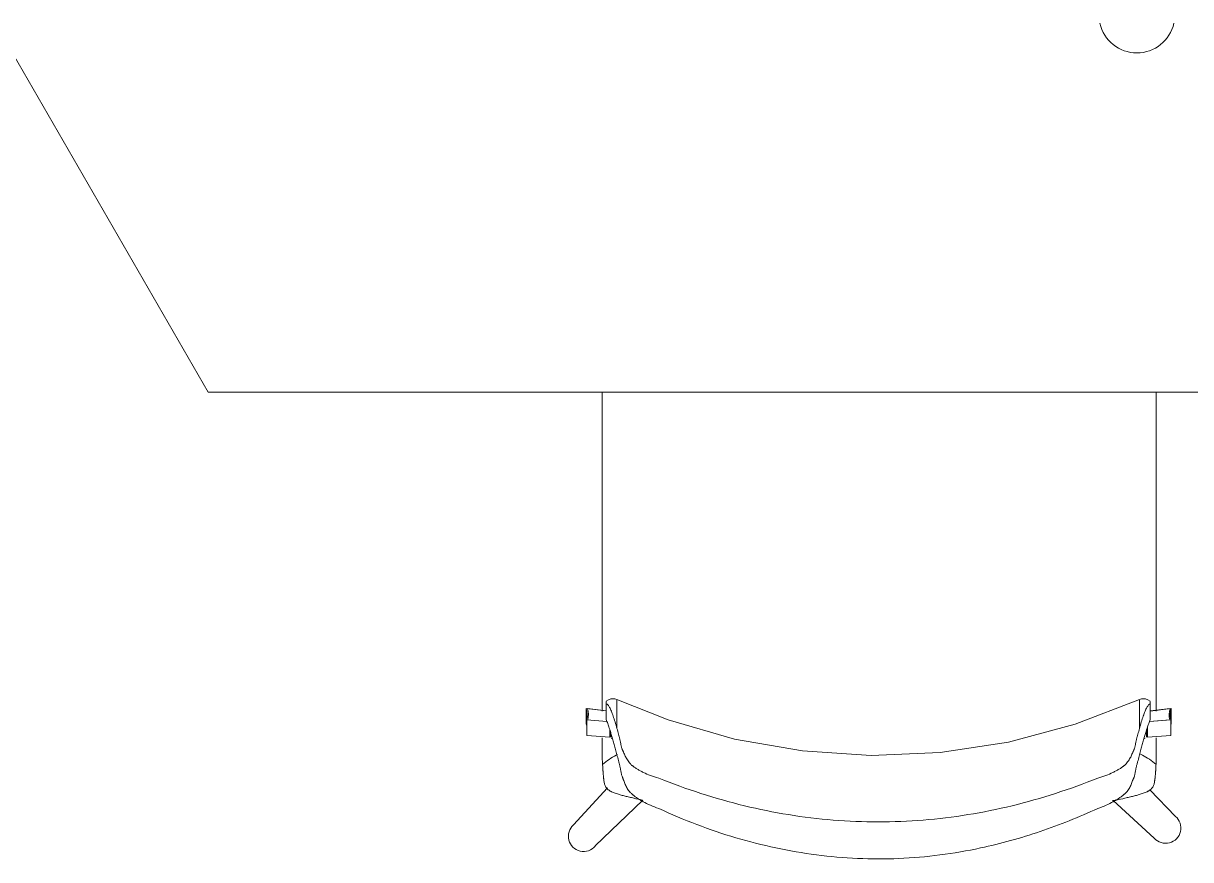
# Model space of a CAD drawing. Header units: millimetres. Extents: x 155927 to 295199, y -4084 to 97293.
# Drawn here: x 176813 to 177814, y 19611 to 20328 of the extents above; entities that cross this region are included whole.
import ezdxf

# ---------------------------------------------------------------- set-up
doc = ezdxf.new("R2010")
doc.units = ezdxf.units.MM
doc.header["$MEASUREMENT"] = 0
doc.layers.add('A-GENM', color=8, linetype='CONTINUOUS', lineweight=9)
doc.layers.add('I-FURN', color=8, linetype='CONTINUOUS', lineweight=9)

msp = doc.modelspace()

# ---------------------------------------------------------------- linework, layer by layer
at = {"layer": 'A-GENM'}
msp.add_arc((177767.7, 20334.8), 32.5, 192.6804, 347.3196, dxfattribs=at)
at = {"layer": 'I-FURN'}
for p, q in [((176396.8, 21007.6), (176971.8, 20011.7)), ((176971.8, 20011.7), (178121.8, 20011.7)), ((177314.8, 19747.9), (177313, 19746.7)), ((177316.9, 19748.7), (177314.8, 19747.9)), ((177318.4, 19748.9), (177316.9, 19748.7)), ((177320.3, 19748.7), (177318.4, 19748.9)), ((177322.1, 19748.2), (177320.3, 19748.7)), ((177366.1, 19730.7), (177322.1, 19748.2)), ((177769.9, 19748.2), (177714.8, 19727)), ((177769.9, 19748.2), (177771.7, 19748.7)), ((177771.7, 19748.7), (177773.6, 19748.9)), ((177773.6, 19748.9), (177775.1, 19748.7)), ((177775.1, 19748.7), (177777.2, 19747.9)), ((177777.2, 19747.9), (177779, 19746.7)), ((177313, 19738.4), (177295.8, 19740.4)), ((177295.8, 19740.4), (177295.8, 19727.1)), ((177313, 19738.4), (177296.8, 19740.4)), ((177313, 19731), (177313, 19744.6)), ((177779, 19731), (177779, 19744.6)), ((177796.2, 19740.4), (177779, 19738.4)), ((177797.1, 19740.4), (177779, 19738.2)), ((177797.1, 19727.1), (177797.1, 19740.4)), ((177296.2, 19730.7), (177313.5, 19729.5)), ((177296.2, 19717.4), (177296.2, 19730.7)), ((177422.9, 19714.3), (177366.1, 19730.7)), ((177714.8, 19727), (177657.6, 19711.8)), ((177778.5, 19729.5), (177795.9, 19730.7)), ((177778.5, 19729.4), (177796.8, 19730.7)), ((177796.8, 19730.7), (177796.8, 19717.3)), ((177316.1, 19716), (177296.2, 19717.4)), ((177316.1, 19721.9), (177316.1, 19716)), ((177317, 19719), (177317, 19716)), ((177776, 19716), (177776, 19721.9)), ((177776.9, 19716), (177776.9, 19724.8)), ((177796.8, 19717.3), (177776.9, 19716)), ((177481.1, 19704.1), (177422.9, 19714.3)), ((177657.6, 19711.8), (177599.2, 19702.8)), ((177540.1, 19700.3), (177481.1, 19704.1)), ((177599.2, 19702.8), (177540.1, 19700.3)), ((177313.9, 19672.4), (177284.9, 19640.9)), ((177800.8, 19648.1), (177778.7, 19670.9)), ((177303.6, 19622.7), (177344.2, 19662.1)), ((177747.5, 19661.6), (177782.6, 19629.4))]:
    msp.add_line(p, q, dxfattribs=at)
for centre, start, end in [((177792.3, 19638.1), 221.9896, 49.6059), ((177293.6, 19631.1), 131.9662, 319.5824)]:
    msp.add_arc(centre, 13.1, start, end, dxfattribs=at)
for centre, start_param, end_param in [((177279.3, 19735), 6.026179, 6.605675), ((177280.3, 19735), 6.026179, 6.605675), ((177812.7, 19735), 2.819103, 3.398599), ((177813.6, 19735), 2.819103, 3.398599), ((177279.3, 19721.7), 0.238848, 0.322489), ((177813.6, 19721.7), 2.819103, 2.902745)]:
    msp.add_ellipse(centre, major_axis=(17.4, 0), ratio=0.978487, start_param=start_param, end_param=end_param, dxfattribs=at)
for points, knots in [([(177309.6, 19738.1), (177309.6, 19738.8), (177309.6, 19742), (177309.6, 19747.9), (177309.6, 19755.7), (177309.6, 19763.4), (177309.6, 19773.5), (177309.6, 19785.9), (177309.6, 19798.1), (177309.6, 19808), (177309.6, 19815.6), (177309.6, 19823.2), (177309.6, 19833.3), (177309.6, 19845.7), (177309.6, 19860.6), (177309.6, 19875.7), (177309.6, 19890.9), (177309.6, 19905.9), (177309.6, 19918.4), (177309.6, 19928.5), (177309.6, 19936.1), (177309.6, 19943.7), (177309.6, 19953.8), (177309.6, 19966.2), (177309.6, 19978.7), (177309.6, 19988.8), (177309.6, 19996.4), (177309.6, 20004), (177309.6, 20009.2), (177309.6, 20011.8), (177309.6, 20012)], [-0.8977274, -0.8977274, -0.8977274, -0.8977274, -0.8928571, -0.875, -0.8571429, -0.8392857, -0.8214286, -0.7857143, -0.75, -0.7321429, -0.7142857, -0.6964286, -0.6785714, -0.6428571, -0.6071429, -0.5714286, -0.5357143, -0.5, -0.4642857, -0.4464286, -0.4285714, -0.4107143, -0.3928571, -0.3571429, -0.3214286, -0.3035714, -0.2857143, -0.2678571, -0.25, -0.2488464, -0.2488464, -0.2488464, -0.2488464]), ([(177784.3, 20012), (177784.3, 20011.9), (177784.3, 20006.8), (177784.3, 19996.5), (177784.3, 19981.2), (177784.3, 19966.1), (177784.3, 19953.5), (177784.3, 19943.4), (177784.3, 19935.8), (177784.3, 19928.1), (177784.3, 19918.1), (177784.3, 19905.7), (177784.3, 19893.4), (177784.3, 19883.4), (177784.3, 19875.9), (177784.3, 19868.3), (177784.3, 19858.3), (177784.3, 19845.9), (177784.3, 19833.4), (177784.3, 19823.3), (177784.3, 19815.6), (177784.3, 19808), (177784.3, 19797.9), (177784.3, 19785.4), (177784.3, 19770.3), (177784.3, 19754.9), (177784.3, 19744.1), (177784.3, 19738.6), (177784.3, 19738.1)], [-0.7507659, -0.7507659, -0.7507659, -0.7507659, -0.75, -0.7142857, -0.6785714, -0.6428571, -0.6071429, -0.5892857, -0.5714286, -0.5535714, -0.5357143, -0.5, -0.4642857, -0.4464286, -0.4285714, -0.4107143, -0.3928571, -0.3571429, -0.3214286, -0.3035714, -0.2857143, -0.2678571, -0.25, -0.2142857, -0.1785714, -0.1428571, -0.1071429, -0.103964, -0.103964, -0.103964, -0.103964]), ([(177322.1, 19723.3), (177322.1, 19726.3), (177322.1, 19731.7), (177322.1, 19738), (177322.1, 19742.8), (177322.1, 19745.4), (177322.1, 19746.9), (177322.1, 19747.4), (177322.1, 19747.6)], [0, 0, 0, 0, 0.1111111, 0.2222222, 0.3333333, 0.4444444, 0.5, 0.5555556, 0.5555556, 0.5555556, 0.5555556]), ([(177769.9, 19747.6), (177769.9, 19747.3), (177769.9, 19746.7), (177769.9, 19744.7), (177769.9, 19740.8), (177769.9, 19733.6), (177769.9, 19727), (177769.9, 19723.3)], [0.4444444, 0.4444444, 0.4444444, 0.4444444, 0.5138889, 0.5833333, 0.7222222, 0.8611111, 1, 1, 1, 1]), ([(177313, 19745), (177313, 19745.3), (177313, 19746.1), (177313, 19746.7), (177313, 19746.6), (177313, 19746), (177313, 19745.2), (177313, 19744.6)], [0.4171888, 0.4171888, 0.4171888, 0.4171888, 0.5, 0.625, 0.75, 0.875, 1, 1, 1, 1]), ([(177773.2, 19734.1), (177773.7, 19735.6), (177774.7, 19738.3), (177776.2, 19741.6), (177777.7, 19743.7), (177778.6, 19744.4), (177779, 19744.6)], [0.3369342, 0.3369342, 0.3369342, 0.3369342, 0.5, 0.6666667, 0.8333333, 1, 1, 1, 1]), ([(177779, 19744.6), (177779, 19745.2), (177779, 19746), (177779, 19746.6), (177779, 19746.7), (177779, 19746.1), (177779, 19745.3), (177779, 19745)], [0, 0, 0, 0, 0.125, 0.25, 0.375, 0.5, 0.5837817, 0.5837817, 0.5837817, 0.5837817]), ([(177357.9, 19654.9), (177355.4, 19655.7), (177350.6, 19657.6), (177345.5, 19660.1), (177341.9, 19662.1), (177339.4, 19663.7), (177337.6, 19665.1), (177336.4, 19666), (177335.7, 19666.5), (177335.2, 19667), (177334.8, 19667.4), (177334.2, 19667.9), (177333.2, 19668.9), (177332.1, 19670.3), (177330.9, 19672.1), (177330, 19673.8), (177329.2, 19675.5), (177328.6, 19677.1), (177328.1, 19678.5), (177327.7, 19679.4), (177327.5, 19679.9), (177327.3, 19680.3), (177327.2, 19680.6), (177327, 19681.1), (177326.7, 19682), (177326.3, 19683.1), (177325.9, 19684.5), (177325.6, 19686.2), (177325.3, 19687.9), (177325, 19689.6), (177324.7, 19690.9), (177324.4, 19692.2), (177323.9, 19693.9), (177323.2, 19696.8), (177322.1, 19700.9), (177320.9, 19705.4), (177319.8, 19709.6), (177318.6, 19713.7), (177317.5, 19717.4), (177316.5, 19720.9), (177315.8, 19722.9), (177315.5, 19723.8)], [0, 0, 0, 0, 0.035714, 0.071429, 0.089286, 0.107143, 0.125, 0.133929, 0.138393, 0.142857, 0.147321, 0.151786, 0.160714, 0.178571, 0.196429, 0.214286, 0.232143, 0.25, 0.267857, 0.276786, 0.28125, 0.285714, 0.290179, 0.294643, 0.303571, 0.321429, 0.339286, 0.357143, 0.392857, 0.410714, 0.428571, 0.446429, 0.464286, 0.5, 0.571429, 0.642857, 0.714286, 0.785714, 0.857143, 0.928571, 1, 1, 1, 1]), ([(177322.1, 19723.3), (177322.6, 19721.7), (177323.2, 19719.4), (177324, 19716.6), (177324.4, 19715), (177324.7, 19713.8), (177325, 19712.6), (177325.3, 19711.1), (177325.5, 19709.7), (177325.8, 19708.2), (177326.1, 19707), (177326.5, 19706), (177326.8, 19705.2), (177327, 19704.8), (177327.2, 19704.4), (177327.3, 19704.1), (177327.6, 19703.6), (177327.9, 19702.7), (177328.5, 19701.4), (177329.2, 19699.8), (177330, 19698.1), (177331, 19696.4), (177332.2, 19694.7), (177333.4, 19693.3), (177334.3, 19692.4), (177334.9, 19691.8), (177335.4, 19691.4), (177335.9, 19691.1), (177336.6, 19690.6), (177337.8, 19689.7), (177339.6, 19688.5), (177342.1, 19687.1), (177345.7, 19685.2), (177350.7, 19683.1), (177355.4, 19681.6), (177357.9, 19680.9)], [0, 0, 0, 0, 0.125, 0.1875, 0.21875, 0.25, 0.28125, 0.3125, 0.375, 0.40625, 0.4375, 0.46875, 0.484375, 0.492188, 0.5, 0.507812, 0.515625, 0.53125, 0.5625, 0.59375, 0.625, 0.65625, 0.6875, 0.71875, 0.734375, 0.742188, 0.75, 0.757812, 0.765625, 0.78125, 0.8125, 0.84375, 0.875, 0.9375, 1, 1, 1, 1]), ([(177776.6, 19723.8), (177775.9, 19721.9), (177774.8, 19718.7), (177773.4, 19713.7), (177772.3, 19709.6), (177771.1, 19705.4), (177769.9, 19700.9), (177768.9, 19696.8), (177768, 19693.5), (177767.4, 19691.3), (177767, 19689.6), (177766.7, 19687.9), (177766.4, 19686.2), (177766.1, 19684.5), (177765.7, 19683.1), (177765.4, 19682), (177765.1, 19681.1), (177764.9, 19680.6), (177764.7, 19680.3), (177764.5, 19679.9), (177764.3, 19679.4), (177764, 19678.5), (177763.5, 19677.1), (177762.8, 19675.5), (177762, 19673.8), (177761.1, 19672.1), (177760, 19670.3), (177758.8, 19668.9), (177757.9, 19667.9), (177757.3, 19667.4), (177756.8, 19667), (177756.3, 19666.5), (177755.7, 19666), (177754.5, 19665.1), (177752.6, 19663.7), (177750.1, 19662.1), (177746.5, 19660.1), (177741.4, 19657.6), (177736.7, 19655.7), (177734.2, 19654.9)], [0, 0, 0, 0, 0.142857, 0.214286, 0.285714, 0.357143, 0.428571, 0.5, 0.535714, 0.571429, 0.589286, 0.607143, 0.642857, 0.660714, 0.678571, 0.696429, 0.705357, 0.709821, 0.714286, 0.71875, 0.723214, 0.732143, 0.75, 0.767857, 0.785714, 0.803571, 0.821429, 0.839286, 0.848214, 0.852679, 0.857143, 0.861607, 0.866071, 0.875, 0.892857, 0.910714, 0.928571, 0.964286, 1, 1, 1, 1]), ([(177734.2, 19680.9), (177736.6, 19681.6), (177741.3, 19683.1), (177746.3, 19685.2), (177749.9, 19687.1), (177752.4, 19688.5), (177754.3, 19689.7), (177755.5, 19690.6), (177756.1, 19691.1), (177756.6, 19691.4), (177757.1, 19691.8), (177757.7, 19692.4), (177758.7, 19693.3), (177759.8, 19694.7), (177761, 19696.4), (177762, 19698.1), (177762.8, 19699.8), (177763.5, 19701.4), (177764.1, 19702.7), (177764.5, 19703.6), (177764.7, 19704.1), (177764.9, 19704.4), (177765, 19704.8), (177765.2, 19705.2), (177765.5, 19706), (177765.9, 19707), (177766.2, 19708.2), (177766.5, 19709.7), (177766.7, 19711.1), (177767, 19712.6), (177767.3, 19713.8), (177767.6, 19715), (177768, 19716.6), (177768.8, 19719.4), (177769.5, 19721.7), (177769.9, 19723.3)], [0, 0, 0, 0, 0.0625, 0.125, 0.15625, 0.1875, 0.21875, 0.234375, 0.242188, 0.25, 0.257812, 0.265625, 0.28125, 0.3125, 0.34375, 0.375, 0.40625, 0.4375, 0.46875, 0.484375, 0.492188, 0.5, 0.507812, 0.515625, 0.53125, 0.5625, 0.59375, 0.625, 0.6875, 0.71875, 0.75, 0.78125, 0.8125, 0.875, 1, 1, 1, 1]), ([(177322.5, 19701), (177322.1, 19700.8), (177319.8, 19699.6), (177315.5, 19697.1), (177311.7, 19694.2), (177309.8, 19692.6)], [0.93933321, 0.93933321, 0.93933321, 0.93933321, 0.94444444, 0.97222222, 1, 1, 1, 1]), ([(177784.1, 19692.6), (177782.2, 19694.2), (177778.4, 19697.1), (177773.7, 19699.9), (177770.9, 19701.2), (177770.1, 19701.6)], [0, 0, 0, 0, 0.02777778, 0.05555556, 0.06696683, 0.06696683, 0.06696683, 0.06696683]), ([(177343.9, 19662), (177341.5, 19662.5), (177337.8, 19663.4), (177333.4, 19664.4), (177330.9, 19665), (177329.1, 19665.4), (177327.4, 19665.9), (177325.8, 19666.3), (177324.2, 19666.8), (177322.5, 19667.3), (177320.7, 19667.9), (177319, 19668.5), (177317.7, 19669.1), (177316.7, 19669.6), (177316.1, 19670), (177315.4, 19670.4), (177314.5, 19671.1), (177313.5, 19672), (177312.6, 19673.2), (177312, 19674.4), (177311.6, 19675.6), (177311.2, 19677), (177311, 19678.2), (177310.9, 19679.1), (177310.8, 19679.6), (177310.8, 19680), (177310.7, 19680.4), (177310.7, 19680.9), (177310.6, 19681.8), (177310.5, 19683), (177310.4, 19684.2), (177310.3, 19685.2), (177310.2, 19686), (177310.2, 19686.8), (177310.1, 19687.9), (177310, 19689.9), (177309.9, 19691.6), (177309.8, 19692.6)], [0, 0, 0, 0, 0.125, 0.1875, 0.21875, 0.25, 0.28125, 0.3125, 0.34375, 0.375, 0.40625, 0.4375, 0.46875, 0.484375, 0.5, 0.515625, 0.53125, 0.5625, 0.59375, 0.625, 0.65625, 0.6875, 0.71875, 0.734375, 0.742188, 0.75, 0.757812, 0.765625, 0.78125, 0.8125, 0.84375, 0.859375, 0.875, 0.890625, 0.90625, 0.9375, 1, 1, 1, 1]), ([(177784.1, 19692.6), (177784, 19691.6), (177783.9, 19689.9), (177783.8, 19687.9), (177783.8, 19686.8), (177783.7, 19686), (177783.6, 19685.2), (177783.6, 19684.2), (177783.5, 19683), (177783.4, 19681.8), (177783.3, 19680.9), (177783.2, 19680.4), (177783.2, 19680), (177783.1, 19679.6), (177783, 19679.1), (177782.9, 19678.2), (177782.7, 19677), (177782.4, 19675.6), (177781.9, 19674.4), (177781.3, 19673.2), (177780.4, 19672), (177779.4, 19671.1), (177778.6, 19670.4), (177777.9, 19670), (177777.2, 19669.6), (177776.2, 19669.1), (177774.9, 19668.5), (177773.2, 19667.9), (177771.4, 19667.3), (177769.7, 19666.8), (177768.1, 19666.3), (177766.6, 19665.9), (177764.9, 19665.4), (177763, 19665), (177760.6, 19664.4), (177756.2, 19663.4), (177752.4, 19662.5), (177750.1, 19662)], [0, 0, 0, 0, 0.0625, 0.09375, 0.109375, 0.125, 0.140625, 0.15625, 0.1875, 0.21875, 0.234375, 0.242188, 0.25, 0.257812, 0.265625, 0.28125, 0.3125, 0.34375, 0.375, 0.40625, 0.4375, 0.46875, 0.484375, 0.5, 0.515625, 0.53125, 0.5625, 0.59375, 0.625, 0.65625, 0.6875, 0.71875, 0.75, 0.78125, 0.8125, 0.875, 1, 1, 1, 1]), ([(177357.9, 19680.9), (177369.8, 19676.1), (177394, 19667.3), (177443.6, 19653.2), (177507.3, 19642.8), (177584.8, 19642.8), (177648.5, 19653.2), (177698.1, 19667.3), (177722.2, 19676.1), (177734.2, 19680.9)], [-1, -1, -1, -1, -0.9, -0.8, -0.6, -0.4, -0.2, -0.1, 0, 0, 0, 0]), ([(177734.2, 19654.9), (177718.1, 19647.4), (177685.2, 19634.2), (177628.3, 19618.4), (177563.8, 19609.9), (177492.8, 19613.1), (177435, 19625.6), (177390.3, 19640.7), (177368.6, 19649.9), (177357.9, 19654.9)], [-1, -1, -1, -1, -0.863636, -0.727273, -0.545455, -0.363636, -0.181818, -0.090909, 0, 0, 0, 0])]:
    msp.add_open_spline(points, degree=3, knots=knots, dxfattribs=at)
for points in [[(177313, 19744.6), (177313.4, 19744.4), (177314.4, 19743.7), (177315.9, 19741.6), (177317.3, 19738.3), (177318.9, 19734.1), (177320.5, 19729.1), (177321.6, 19725.3), (177322.1, 19723.3)], [(177315.5, 19723.8), (177315, 19725.1), (177314.2, 19727.6), (177313.4, 19729.9), (177313, 19731)], [(177769.9, 19723.3), (177770.4, 19725.3), (177771.5, 19729.1), (177772.6, 19732.4), (177773.2, 19734)], [(177779, 19731), (177778.6, 19729.9), (177777.8, 19727.6), (177777, 19725.1), (177776.6, 19723.8)], [(177309.6, 19696.5), (177309.6, 19702.6), (177309.6, 19708.9), (177309.6, 19715.5)], [(177317.2, 19715.2), (177317.6, 19715), (177318, 19714.7), (177318.4, 19714.4)], [(177773.7, 19714.4), (177774.1, 19714.7), (177774.5, 19715), (177774.8, 19715.2)], [(177784.3, 19715.4), (177784.3, 19708.9), (177784.3, 19702.6), (177784.3, 19696.5)], [(177309.8, 19692.6), (177309.8, 19693.3), (177309.7, 19694.6), (177309.7, 19695.8), (177309.6, 19696.5)], [(177784.3, 19696.5), (177784.3, 19695.8), (177784.2, 19694.6), (177784.1, 19693.3), (177784.1, 19692.6)], [(177746.4, 19661.3), (177747.6, 19661.6), (177748.8, 19661.8), (177750.1, 19662)], [(177750.1, 19662), (177748.9, 19661.8), (177747.7, 19661.6), (177746.5, 19661.4)]]:
    msp.add_open_spline(points, degree=3, dxfattribs=at)

doc.saveas('drawing.dxf')
